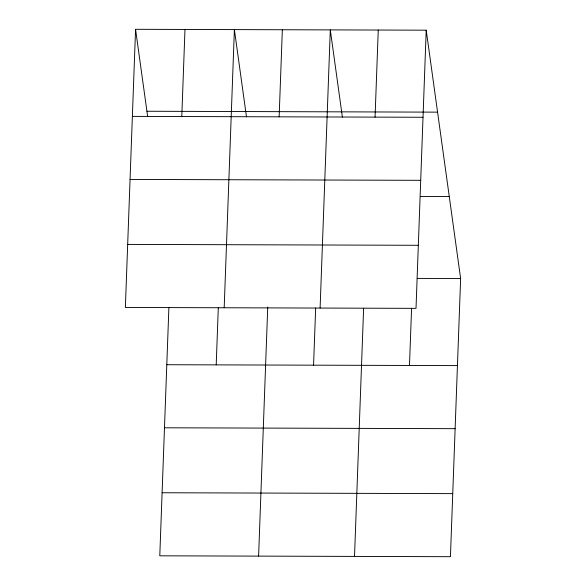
<?xml version="1.0" encoding="UTF-8"?>
<svg xmlns="http://www.w3.org/2000/svg" width="586" height="586" viewBox="0 0 586 586"><rect width="100%" height="100%" fill="white"/><g stroke="black" fill="none" stroke-linecap="round" stroke-linejoin="round"><path stroke-width="0.88" d="M135.564 29.3L125.367 307.46L416.016 308.353L426.212 30.186L135.564 29.3L147.657 116.533M168.893 307.584L159.788 555.814L450.436 556.7L460.633 278.54L426.212 30.186M181.785 116.526L184.978 29.454M216.205 364.88L218.3 307.731M224.189 307.767L234.385 29.6L246.479 116.834M258.609 556.114L267.743 306.976M279.148 116.826L282.342 29.747M313.569 365.173L315.664 308.031M320.103 308.06L330.299 29.893L342.392 117.127M354.523 556.407L363.62 308.177M375.062 117.119L378.256 30.04M409.482 365.466L411.577 308.324M146.925 111.252L437.574 112.146M132.377 116.38L423.019 117.266M130.063 179.433L420.711 180.32M420.323 196.493L449.272 196.581M127.682 244.406L418.323 245.292M417.203 278.401L460.633 278.54M166.79 364.726L457.439 365.613M164.483 427.787L455.124 428.674M162.102 492.753L452.744 493.639"/></g></svg>
